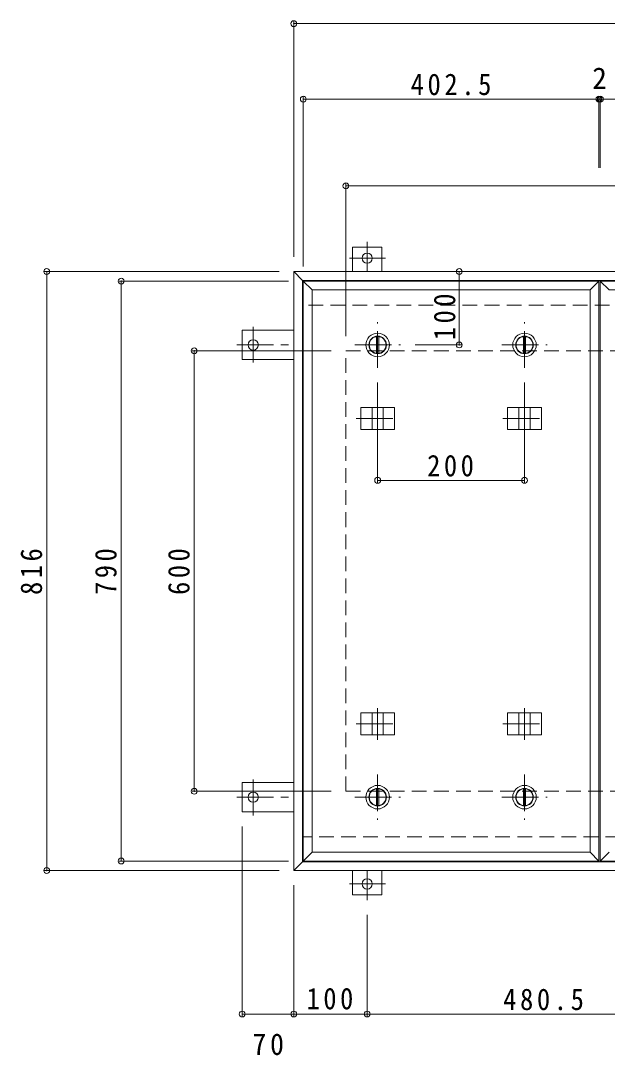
# Model space of a CAD drawing. Units: millimetres at full size, sheet at 1:10. Extents: x -2680 to 2731, y -1962 to 1719.
# Drawn here: x -2680 to -1881, y -52 to 1357 of the extents above; entities that cross this region are included whole.
import ezdxf
from ezdxf.enums import TextEntityAlignment as Align

# ---------------------------------------------------------------- set-up
doc = ezdxf.new("R2010")
doc.units = ezdxf.units.MM
doc.header["$LTSCALE"] = 10
doc.header["$PDMODE"] = 32
doc.header["$PDSIZE"] = 8
doc.linetypes.add('CHAIN1', pattern=[8, 5, -1, 1, -1])
doc.linetypes.add('DASHED2', pattern=[3, 2, -1])
for name, color, linetype, lineweight in [('0-1_躯体', 2, 'DASHED2', 9), ('0-2_仕上', 4, 'Continuous', 9), ('0-3_建具', 4, 'Continuous', 9), ('0-C_084', 2, 'Continuous', 9), ('0-E_090', 3, 'Continuous', 9), ('0-F_092', 7, 'Continuous', 9)]:
    doc.layers.add(name, color=color, linetype=linetype, lineweight=lineweight)
doc.styles.add('ＭＳ ゴシック', font='')
doc.styles.get('ＭＳ ゴシック').set_extended_font_data('MS Gothic')

msp = doc.modelspace()

# ---------------------------------------------------------------- linework, layer by layer
at = {"layer": '0-1_躯体'}
for p, q in [((-677.89, 969.61), (-2295.89, 969.61)), ((-2236.89, 307.61), (-2236.89, 907.61)), ((-2236.89, 907.61), (-736.89, 907.61)), ((-2236.89, 307.61), (-736.89, 307.61)), ((-1083.39, 245.61), (-2295.89, 245.61))]:
    msp.add_line(p, q, dxfattribs=at)
at = {"layer": '0-2_仕上'}
for p, q in [((-2294.89, 212.61), (-2294.89, 1002.61)), ((-1892.39, 1002.61), (-2294.89, 1002.61)), ((-1890.39, 212.61), (-1890.39, 1002.61)), ((-1487.89, 1002.61), (-1890.39, 1002.61)), ((-2282.89, 224.61), (-2282.89, 990.61))]:
    msp.add_line(p, q, dxfattribs=at)
for points in [[(-1904.39, 990.61), (-2282.89, 990.61), (-2294.89, 1002.61)], [(-2282.89, 224.61), (-1904.39, 224.61), (-1892.39, 212.61), (-1892.39, 1002.61)], [(-1904.39, 224.61), (-1904.39, 990.61), (-1892.39, 1002.61)], [(-1499.89, 990.61), (-1878.39, 990.61), (-1890.39, 1002.61)], [(-2282.89, 224.61), (-2294.89, 212.61), (-1892.39, 212.61)], [(-1878.39, 224.61), (-1890.39, 212.61), (-1487.89, 212.61)]]:
    msp.add_lwpolyline(points, dxfattribs=at)
at = {"layer": '0-3_建具', "color": 2}
for p, q in [((-2307.89, 199.61), (-2307.89, 1015.61)), ((-2307.89, 1015.61), (-2295.89, 1003.61)), ((-665.89, 1015.61), (-2307.89, 1015.61)), ((-2295.89, 211.61), (-2295.89, 1003.61)), ((-677.89, 1003.61), (-2295.89, 1003.61)), ((-2307.89, 199.61), (-2295.89, 211.61)), ((-677.89, 211.61), (-2295.89, 211.61)), ((-665.89, 199.61), (-2307.89, 199.61))]:
    msp.add_line(p, q, dxfattribs=at)
at = {"layer": '0-3_建具', "linetype": 'CHAIN1'}
for p, q in [((-2193.64, 837.73), (-2193.64, 794.49)), ((-1993.64, 837.73), (-1993.64, 794.49)), ((-2223.05, 815.61), (-2164.23, 815.61)), ((-2023.05, 815.61), (-1964.23, 815.61)), ((-2193.64, 377.49), (-2193.64, 420.73)), ((-1993.64, 377.49), (-1993.64, 420.73)), ((-2223.05, 399.61), (-2164.23, 399.61)), ((-2023.05, 399.61), (-1964.23, 399.61))]:
    msp.add_line(p, q, dxfattribs=at)
at = {"layer": '0-3_建具'}
for p, q in [((-2216.73, 830.61), (-2216.73, 800.61)), ((-2216.73, 830.61), (-2170.55, 830.61)), ((-2201.14, 830.61), (-2201.14, 800.61)), ((-2186.14, 830.61), (-2186.14, 800.61)), ((-2170.55, 830.61), (-2170.55, 800.61)), ((-2016.73, 830.61), (-1970.55, 830.61)), ((-2016.73, 830.61), (-2016.73, 800.61)), ((-2001.14, 830.61), (-2001.14, 800.61)), ((-1986.14, 830.61), (-1986.14, 800.61)), ((-1970.55, 830.61), (-1970.55, 800.61)), ((-2216.73, 800.61), (-2170.55, 800.61)), ((-2016.73, 800.61), (-1970.55, 800.61)), ((-2216.73, 414.61), (-2170.55, 414.61)), ((-2216.73, 384.61), (-2216.73, 414.61)), ((-2201.14, 384.61), (-2201.14, 414.61)), ((-2186.14, 384.61), (-2186.14, 414.61)), ((-2170.55, 384.61), (-2170.55, 414.61)), ((-2016.73, 414.61), (-1970.55, 414.61)), ((-2016.73, 384.61), (-2016.73, 414.61)), ((-2001.14, 384.61), (-2001.14, 414.61)), ((-1986.14, 384.61), (-1986.14, 414.61)), ((-1970.55, 384.61), (-1970.55, 414.61)), ((-2216.73, 384.61), (-2170.55, 384.61)), ((-2016.73, 384.61), (-1970.55, 384.61))]:
    msp.add_line(p, q, dxfattribs=at)
at = {"layer": '0-C_084', "linetype": 'CHAIN1'}
for p, q in [((-2193.64, 884.61), (-2193.64, 946.61)), ((-1993.64, 884.61), (-1993.64, 946.61)), ((-2224.64, 915.61), (-2162.64, 915.61)), ((-2024.64, 915.61), (-1962.64, 915.61)), ((-2193.64, 330.61), (-2193.64, 268.61)), ((-1993.64, 330.61), (-1993.64, 268.61)), ((-2224.64, 299.61), (-2162.64, 299.61)), ((-2024.64, 299.61), (-1962.64, 299.61))]:
    msp.add_line(p, q, dxfattribs=at)
at = {"layer": '0-C_084'}
for p, q in [((-2195.14, 927.01), (-2195.14, 904.21)), ((-2192.14, 927.01), (-2192.14, 904.21)), ((-1995.14, 927.01), (-1995.14, 904.21)), ((-1992.14, 927.01), (-1992.14, 904.21)), ((-2195.14, 288.21), (-2195.14, 311.01)), ((-2192.14, 288.21), (-2192.14, 311.01)), ((-1995.14, 288.21), (-1995.14, 311.01)), ((-1992.14, 288.21), (-1992.14, 311.01))]:
    msp.add_line(p, q, dxfattribs=at)
for centre, radius in [((-2193.64, 915.61), 16), ((-1993.64, 915.61), 16), ((-2193.64, 915.61), 12), ((-2193.64, 915.61), 11.5), ((-1993.64, 915.61), 12), ((-1993.64, 915.61), 11.5), ((-2193.64, 299.61), 16), ((-2193.64, 299.61), 12), ((-2193.64, 299.61), 11.5), ((-1993.64, 299.61), 16), ((-1993.64, 299.61), 12), ((-1993.64, 299.61), 11.5)]:
    msp.add_circle(centre, radius, dxfattribs=at)
at = {"layer": '0-E_090'}
for p, q in [((-2227.89, 1015.61), (-2227.89, 1048.81)), ((-2187.89, 1048.81), (-2227.89, 1048.81)), ((-2187.89, 1015.61), (-2187.89, 1048.81)), ((-2307.89, 935.61), (-2378.09, 935.61)), ((-2378.09, 935.61), (-2378.09, 895.61)), ((-2307.89, 895.61), (-2378.09, 895.61)), ((-2307.89, 319.61), (-2378.09, 319.61)), ((-2378.09, 279.61), (-2378.09, 319.61)), ((-2307.89, 279.61), (-2378.09, 279.61)), ((-2227.89, 199.61), (-2227.89, 166.41)), ((-2187.89, 199.61), (-2187.89, 166.41)), ((-2187.89, 166.41), (-2227.89, 166.41))]:
    msp.add_line(p, q, dxfattribs=at)
at = {"layer": '0-E_090', "linetype": 'CHAIN1'}
for p, q in [((-2207.89, 1055.97), (-2207.89, 1015.81)), ((-2183.05, 1033.81), (-2231.94, 1033.81)), ((-2363.09, 940.45), (-2363.09, 891.56)), ((-2385.25, 915.61), (-2307.89, 915.61)), ((-2363.09, 274.77), (-2363.09, 323.66)), ((-2385.25, 299.61), (-2307.89, 299.61)), ((-2207.89, 159.25), (-2207.89, 199.41)), ((-2183.05, 181.41), (-2231.94, 181.41))]:
    msp.add_line(p, q, dxfattribs=at)
at = {"layer": '0-E_090'}
for centre in [(-2207.89, 1033.81), (-2363.09, 915.61), (-2363.09, 299.61), (-2207.89, 181.41)]:
    msp.add_circle(centre, 7, dxfattribs=at)
at = {"layer": '0-F_092'}
for p, q in [((-2307.89, 1356.32), (-2307.89, 1035.61)), ((-2307.89, 1353.32), (-665.89, 1353.32)), ((-2294.89, 1253.53), (-2294.89, 1022.61)), ((-2294.89, 1250.53), (-1892.39, 1250.53)), ((-1892.39, 1253.53), (-1892.39, 1156.76)), ((-1892.39, 1250.53), (-1890.39, 1250.53)), ((-1890.39, 1253.53), (-1890.39, 1156.76)), ((-1890.39, 1250.53), (-1487.89, 1250.53)), ((-2236.89, 1135.33), (-2236.89, 927.61)), ((-2236.89, 1132.33), (-736.89, 1132.33)), ((-2647.29, 1015.61), (-2327.89, 1015.61)), ((-2644.29, 1015.61), (-2644.29, 199.61)), ((-2082.5, 1015.61), (-2082.5, 915.61)), ((-2545.85, 1002.61), (-2314.89, 1002.61)), ((-2542.85, 212.61), (-2542.85, 1002.61)), ((-2446.4, 907.61), (-2256.89, 907.61)), ((-2443.4, 307.61), (-2443.4, 907.61)), ((-2079.5, 915.61), (-2142.64, 915.61)), ((-2193.64, 728.18), (-2193.64, 864.61)), ((-1993.64, 728.18), (-1993.64, 864.61)), ((-2193.64, 731.18), (-1993.64, 731.18)), ((-2446.4, 307.61), (-2256.89, 307.61)), ((-2378.09, 1.16), (-2378.09, 259.61)), ((-2545.85, 212.61), (-2314.89, 212.61)), ((-2647.29, 199.61), (-2327.89, 199.61)), ((-2307.89, 1.16), (-2307.89, 179.61)), ((-2207.89, 1.16), (-2207.89, 139.25)), ((-2378.09, 4.16), (-2307.89, 4.16)), ((-2307.89, 4.16), (-2207.89, 4.16)), ((-2207.89, 4.16), (-1727.39, 4.16))]:
    msp.add_line(p, q, dxfattribs=at)
for p in [(-2307.89, 1353.32), (-2294.89, 1250.53), (-1892.39, 1250.53), (-1890.39, 1250.53), (-2236.89, 1132.33), (-2644.29, 1015.61), (-2082.5, 1015.61), (-2542.85, 1002.61), (-2082.5, 915.61), (-2443.4, 907.61), (-2193.64, 731.18), (-1993.64, 731.18), (-2443.4, 307.61), (-2542.85, 212.61), (-2644.29, 199.61), (-2378.09, 4.16), (-2307.89, 4.16), (-2207.89, 4.16)]:
    msp.add_point(p, dxfattribs=at)

# ---------------------------------------------------------------- texts
at = {"layer": '0-F_092', "color": 2, "style": 'ＭＳ ゴシック'}
msp.add_text('2', height=29.33, dxfattribs=at).set_placement((-1901.39, 1255.53), align=Align.BOTTOM_LEFT)
at = {"layer": '0-F_092', "color": 2, "char_height": 29.33, "attachment_point": 7, "style": 'ＭＳ ゴシック'}
for s, insert in [('\\T1.28;\\W0.9;402.5', (-2148.64, 1255.53)), ('\\T1.27;\\W0.9;200', (-2126.14, 736.18)), ('\\T1.27;\\W0.9;100', (-2290.39, 10.16)), ('\\T1.28;\\W0.9;480.5', (-2022.64, 9.16)), ('\\T1.27;\\W0.95;70', (-2364.24, -52.03))]:
    msp.add_mtext(s, dxfattribs=dict(at, insert=insert))
at = {"layer": '0-F_092', "color": 2, "char_height": 29.33, "attachment_point": 7, "rotation": 90, "style": 'ＭＳ ゴシック'}
for s, insert in [('\\T1.27;\\W0.9;100', (-2087.5, 922.13)), ('\\T1.27;\\W0.9;816', (-2650.29, 575.11)), ('\\T1.27;\\W0.9;790', (-2548.85, 575.11)), ('\\T1.27;\\W0.9;600', (-2449.4, 575.11))]:
    msp.add_mtext(s, dxfattribs=dict(at, insert=insert))

doc.saveas('drawing.dxf')
